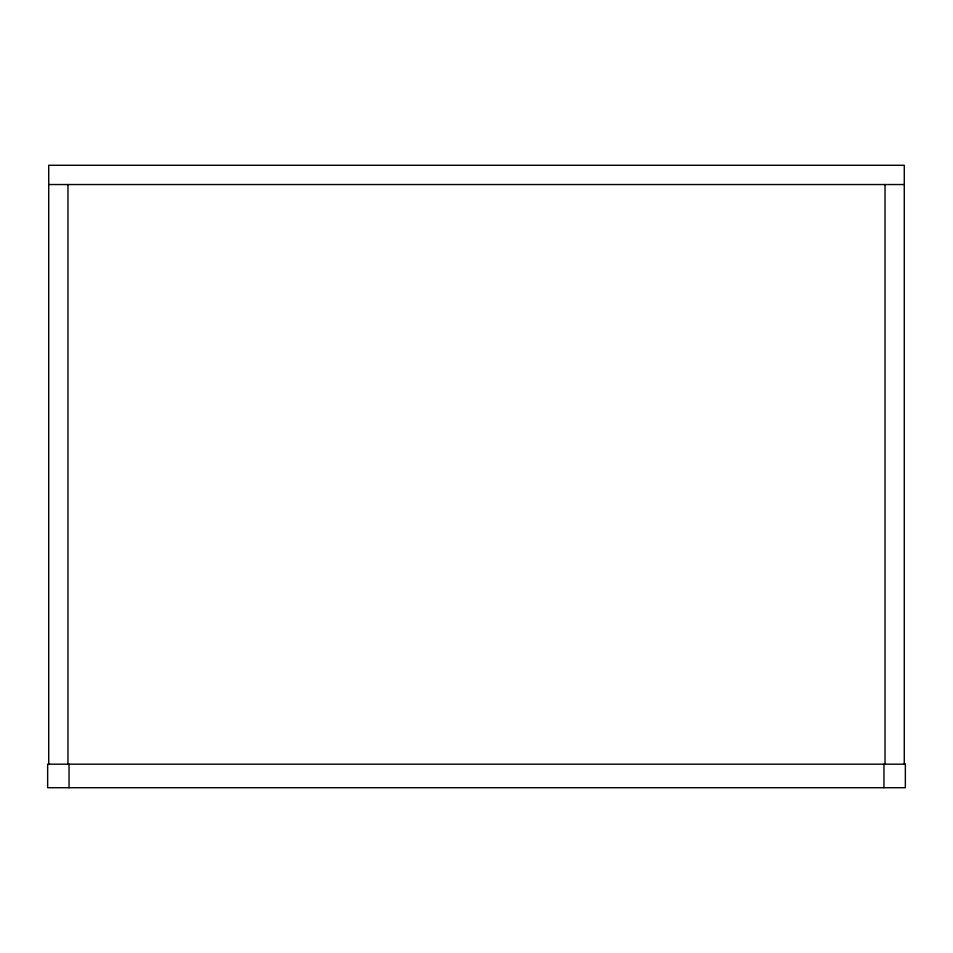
<?xml version="1.0" encoding="UTF-8"?>
<svg xmlns="http://www.w3.org/2000/svg" width="953" height="953" viewBox="0 0 953 953"><rect width="100%" height="100%" fill="white"/><g stroke="black" fill="none" stroke-linecap="round" stroke-linejoin="round"><path stroke-width="1.43" d="M48.722 184.537L904.278 184.537M904.278 764.187L904.278 165.286L48.722 165.286L48.722 764.187M885.027 184.537L885.027 764.187M883.955 764.187L883.955 787.714M69.045 764.187L69.045 787.714M67.973 184.537L67.973 764.187M905.35 764.187L47.65 764.187L47.65 787.714L905.35 787.714L905.35 764.187"/></g></svg>
